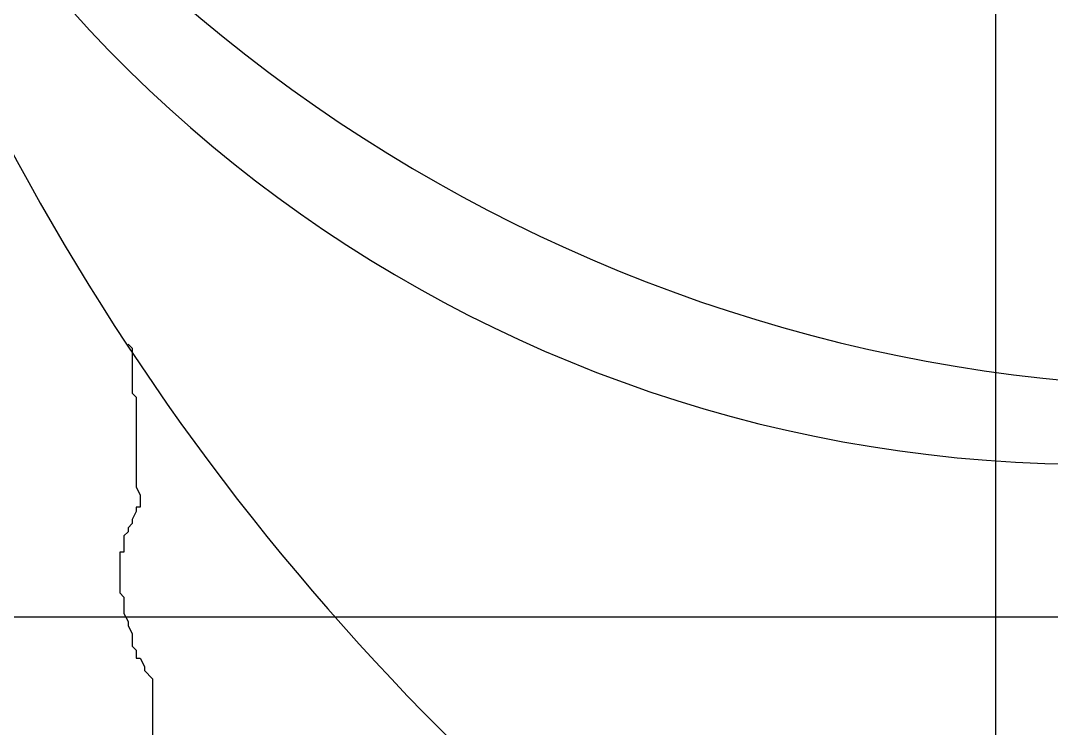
# Model space of a CAD drawing. Extents: x 182769.15 to 182771.38, y 101811.72 to 101812.21.
# Drawn here: x 182769.63845 to 182769.64489, y 101812.01712 to 101812.02155 of the extents above; entities that cross this region are included whole.
import ezdxf

# ---------------------------------------------------------------- set-up
doc = ezdxf.new("R2010")
doc.units = 0
doc.header["$MEASUREMENT"] = 0
doc.layers.add('iç yatay', color=3, linetype='Continuous')
doc.layers.add('tefriş', color=21, linetype='Continuous')

msp = doc.modelspace()

# ---------------------------------------------------------------- linework, layer by layer
at = {"layer": 'iç yatay'}
for p, q in [((182769.6445438637, 101812.0312237126), (182769.6445438637, 101811.9924083318)), ((182769.6349945448, 101812.0178203983), (182769.7167945448, 101812.0178203983))]:
    msp.add_line(p, q, dxfattribs=at)
at = {"layer": 'tefriş', "color": 8}
for p, q in [((182769.6391175317, 101812.0195262638), (182769.6391430293, 101812.0195007452)), ((182769.6391430293, 101812.0195007452), (182769.6391430293, 101812.0192200605)), ((182769.6391430293, 101812.0192200605), (182769.6391685217, 101812.0191945517)), ((182769.6391685217, 101812.0191945517), (182769.6391685217, 101812.0186331919)), ((182769.6391685217, 101812.0186331919), (182769.639194014, 101812.0185821548)), ((182769.639194014, 101812.0185821548), (182769.639194014, 101812.0185056088)), ((182769.6391685217, 101812.0184800903), (182769.6391430293, 101812.0184290532)), ((182769.6391685217, 101812.0185056088), (182769.6391685217, 101812.0184800903)), ((182769.639194014, 101812.0185056088), (182769.6391685217, 101812.0185056088)), ((182769.6391430293, 101812.0184035443), (182769.6391175317, 101812.0183780257)), ((182769.6391430293, 101812.0184290532), (182769.6391430293, 101812.0184035443)), ((182769.6391175317, 101812.0183525072), (182769.6390920393, 101812.0183269886)), ((182769.6391175317, 101812.0183780257), (182769.6391175317, 101812.0183525072)), ((182769.6390920393, 101812.0183269886), (182769.6390920393, 101812.0182249241)), ((182769.639066547, 101812.0182249241), (182769.639066547, 101812.0179697579)), ((182769.6390920393, 101812.0182249241), (182769.639066547, 101812.0182249241)), ((182769.639066547, 101812.0179697579), (182769.6390920393, 101812.0179442491)), ((182769.6390920393, 101812.0179442491), (182769.6390920393, 101812.0178421845)), ((182769.6390920393, 101812.0178421845), (182769.6391175317, 101812.0177911474)), ((182769.6391175317, 101812.0177911474), (182769.6391175317, 101812.0177656289)), ((182769.6391175317, 101812.0177656289), (182769.6391430293, 101812.0177146015)), ((182769.6391430293, 101812.0177146015), (182769.6391430293, 101812.0176380458)), ((182769.6391430293, 101812.0176380458), (182769.6391685217, 101812.0176125369)), ((182769.6391685217, 101812.0176125369), (182769.6391685217, 101812.0175614998)), ((182769.6391685217, 101812.0175614998), (182769.639194014, 101812.0175614998)), ((182769.639194014, 101812.0175614998), (182769.6392195117, 101812.0175104627)), ((182769.6392195117, 101812.0175104627), (182769.6392195117, 101812.0174849539)), ((182769.6392195117, 101812.0174849539), (182769.6392704963, 101812.0174339167)), ((182769.6392704963, 101812.0174339167), (182769.6392704963, 101812.0167704925))]:
    msp.add_line(p, q, dxfattribs=at)
msp.add_arc((182769.6459026557, 101812.0290922033), 0.009836941862609753, 202.1942036994305, 270.3198416155504, dxfattribs=at)
at = {"layer": 'tefriş'}
for centre, radius, start, end in [((182769.6519700894, 101812.0279960998), 0.01540001183752633, 189.7945059710071, 261.2254422525828), ((182769.6451320011, 101812.0273415798), 0.008565944078112222, 193.263302948552, 269.3567464093339)]:
    msp.add_arc(centre, radius, start, end, dxfattribs=at)

doc.saveas('drawing.dxf')
